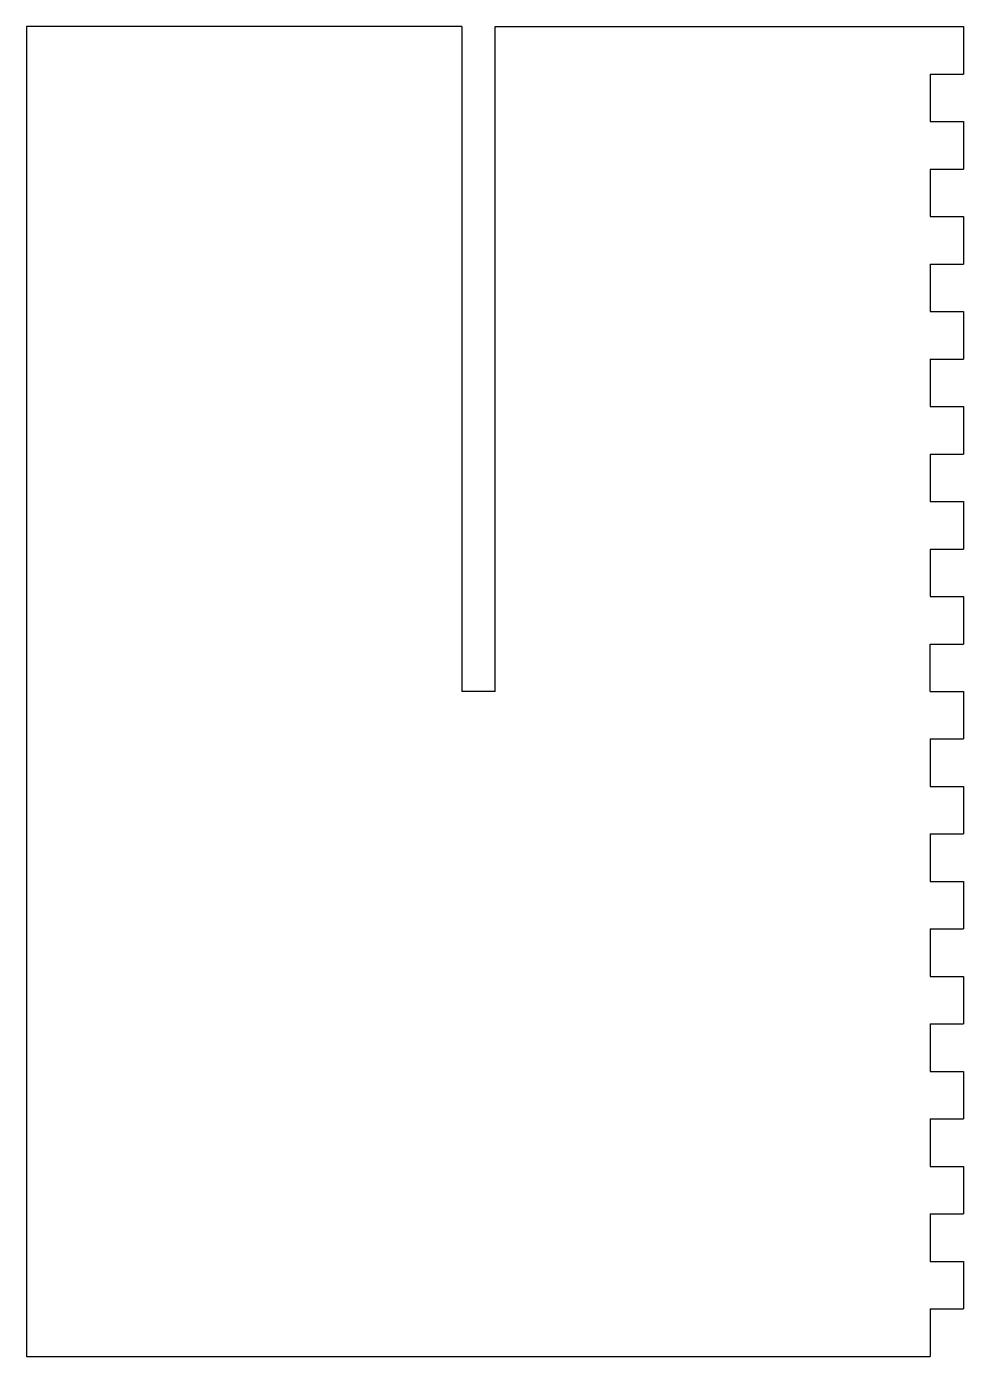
# Model space of a CAD drawing. Extents: x 0 to 310, y 0 to 440.
import ezdxf

# ---------------------------------------------------------------- set-up
doc = ezdxf.new("R2010")
doc.units = 0

msp = doc.modelspace()

# ---------------------------------------------------------------- linework, layer by layer
for p, q in [((144, 440, 0), (0, 440)), ((0, 440), (0, 0)), ((144, 440, 0), (144, 220, 0)), ((155, 220, 0), (155, 440, 0)), ((155, 440, 0), (310, 440, 0)), ((310, 440, 0), (310, 424.29, 0)), ((299, 424.29, 0), (299, 408.57, 0)), ((299, 424.29, 0), (310, 424.29, 0)), ((299, 408.57, 0), (310, 408.57, 0)), ((310, 408.57, 0), (310, 392.86, 0)), ((299, 392.86, 0), (299, 377.14, 0)), ((299, 392.86, 0), (310, 392.86, 0)), ((299, 377.14, 0), (310, 377.14, 0)), ((310, 377.14, 0), (310, 361.43, 0)), ((299, 361.43, 0), (299, 345.71, 0)), ((299, 361.43, 0), (310, 361.43, 0)), ((299, 345.71, 0), (310, 345.71, 0)), ((310, 345.71, 0), (310, 330, 0)), ((299, 330, 0), (299, 314.29, 0)), ((299, 330, 0), (310, 330, 0)), ((299, 314.29, 0), (310, 314.29, 0)), ((310, 314.29, 0), (310, 298.57, 0)), ((299, 298.57, 0), (299, 282.86, 0)), ((299, 298.57, 0), (310, 298.57, 0)), ((299, 282.86, 0), (310, 282.86, 0)), ((310, 282.86, 0), (310, 267.14, 0)), ((299, 267.14, 0), (299, 251.43, 0)), ((299, 267.14, 0), (310, 267.14, 0)), ((299, 251.43, 0), (310, 251.43, 0)), ((310, 251.43, 0), (310, 235.71, 0)), ((299, 220, 0), (299, 235.71, 0)), ((299, 235.71, 0), (310, 235.71, 0)), ((155, 220, 0), (144, 220, 0)), ((299, 220, 0), (310, 220, 0)), ((310, 220, 0), (310, 204.29, 0)), ((299, 204.29, 0), (299, 188.57, 0)), ((299, 204.29, 0), (310, 204.29, 0)), ((299, 188.57, 0), (310, 188.57, 0)), ((310, 188.57, 0), (310, 172.86, 0)), ((299, 172.86, 0), (299, 157.14, 0)), ((299, 172.86, 0), (310, 172.86, 0)), ((299, 157.14, 0), (310, 157.14, 0)), ((310, 157.14, 0), (310, 141.43, 0)), ((299, 141.43, 0), (299, 125.71, 0)), ((299, 141.43, 0), (310, 141.43, 0)), ((299, 125.71, 0), (310, 125.71, 0)), ((310, 125.71, 0), (310, 110, 0)), ((299, 110, 0), (299, 94.29, 0)), ((299, 110, 0), (310, 110, 0)), ((299, 94.29, 0), (310, 94.29, 0)), ((310, 94.29, 0), (310, 78.57, 0)), ((299, 78.57, 0), (299, 62.86, 0)), ((299, 78.57, 0), (310, 78.57, 0)), ((299, 62.86, 0), (310, 62.86, 0)), ((310, 62.86, 0), (310, 47.14, 0)), ((299, 47.14, 0), (299, 31.43, 0)), ((299, 47.14, 0), (310, 47.14, 0)), ((299, 31.43, 0), (310, 31.43, 0)), ((310, 31.43, 0), (310, 15.71, 0)), ((299, 15.71, 0), (299, 0, 0)), ((299, 15.71, 0), (310, 15.71, 0)), ((0, 0), (299, 0, 0))]:
    msp.add_line(p, q)

doc.saveas('drawing.dxf')
